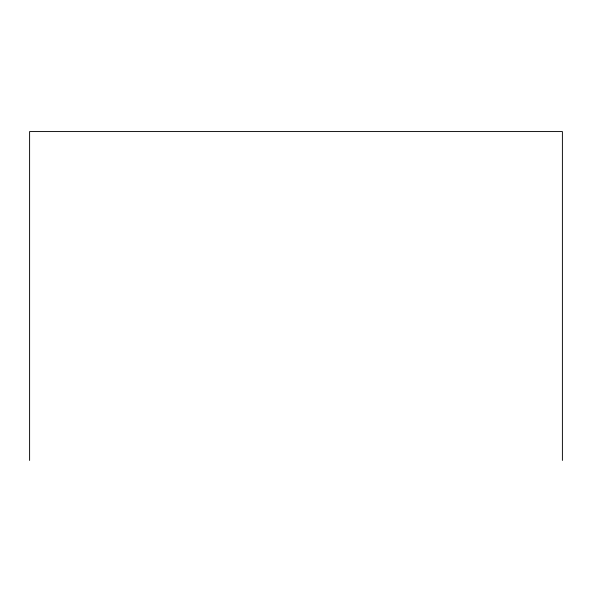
<?xml version="1.0" encoding="UTF-8"?>
<svg xmlns="http://www.w3.org/2000/svg" width="592" height="592" viewBox="0 0 592 592"><rect width="100%" height="100%" fill="white"/><g stroke="black" fill="none" stroke-linecap="round" stroke-linejoin="round"><path stroke-width="0.89" d="M562.4 460.435L562.4 131.565L29.6 131.565L29.6 460.435"/></g></svg>
